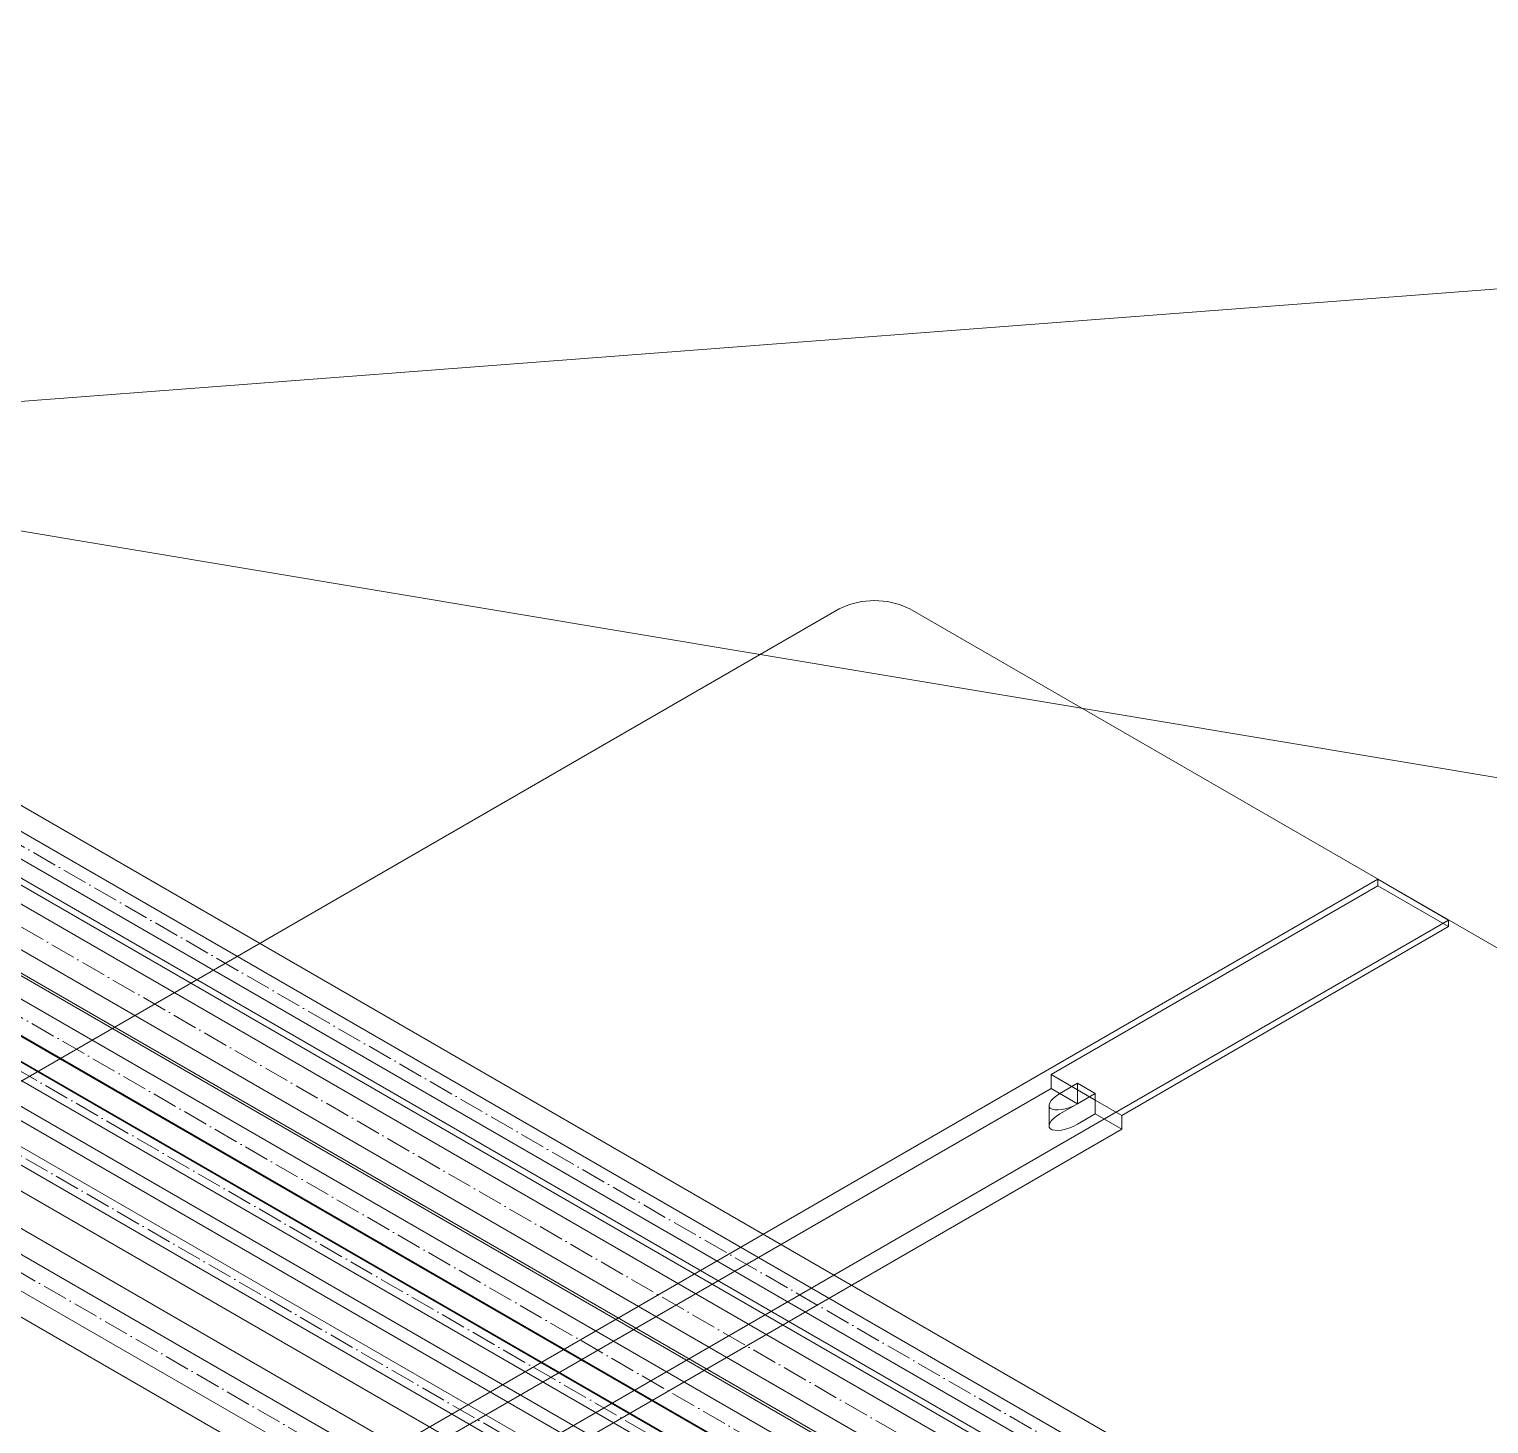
# Model space of a CAD drawing. Header units: millimetres. Extents: x -88595 to 880822, y -1054509 to -148035.
# Drawn here: x 416629 to 417213, y -311006 to -310448 of the extents above; entities that cross this region are included whole.
import ezdxf

# ---------------------------------------------------------------- set-up
doc = ezdxf.new("R2010")
doc.units = ezdxf.units.MM
doc.linetypes.add('$12$ADSK_Осевая', pattern=[14, 10, -2, 0, -2])
for name, color, linetype, lineweight in [('Изоляция', 7, 'Continuous', 18), ('Марки', 7, 'Continuous', 20), ('Оборудование', 7, 'Continuous', 18), ('Трубопровод', 7, 'Continuous', 18)]:
    doc.layers.add(name, color=color, linetype=linetype, lineweight=lineweight)

# ---------------------------------------------------------------- blocks, each defined once
blk = doc.blocks.new('$0$ADSK_Наружный блок кондиционера сплит-системы1 - AV08IMVEVA-V55-В_ОВ3_4')
at = {"layer": 'Оборудование'}
for p, q in [((-17376.94, 11952.38), (-16874.89, 12242.24)), ((-16846.61, 12242.24), (-16181.93, 11858.48)), ((-17189.55, 11827.86), (-16659.22, 12134.05)), ((-16659.22, 12134.05), (-16659.22, 12131.44)), ((-16630.94, 12117.72), (-16659.22, 12134.05)), ((-16659.22, 12131.44), (-16790.04, 12055.91)), ((-16630.94, 12115.11), (-16659.22, 12131.44)), ((-16630.94, 12117.72), (-17161.27, 11811.53)), ((-16630.94, 12115.11), (-16630.94, 12117.72)), ((-16761.75, 12039.58), (-16630.94, 12115.11)), ((-16790.04, 12055.91), (-16790.04, 12050.36)), ((-16779.43, 12049.79), (-16790.04, 12055.91)), ((-16786.5, 12048.32), (-16779.43, 12052.4)), ((-16779.43, 12052.4), (-16772.36, 12048.32)), ((-16779.43, 12052.4), (-16779.43, 12049.79)), ((-16790.04, 12050.36), (-17058.74, 11895.22)), ((-16790.04, 12050.36), (-16779.43, 12044.24)), ((-16772.36, 12045.71), (-16779.43, 12049.79)), ((-16779.43, 12049.79), (-16779.43, 12044.24)), ((-16772.36, 12048.32), (-16779.43, 12044.24)), ((-16772.36, 12045.71), (-16772.36, 12048.32)), ((-16790.87, 12043.54), (-16790.87, 12035.37)), ((-16779.43, 12044.24), (-16786.5, 12040.15)), ((-16779.43, 12036.07), (-16772.36, 12040.15)), ((-16772.36, 12040.15), (-16772.36, 12045.71)), ((-16761.75, 12039.58), (-16772.36, 12045.71)), ((-16772.36, 12040.15), (-16761.75, 12034.03)), ((-16761.75, 12034.03), (-16761.75, 12039.58)), ((-17030.45, 11878.89), (-16761.75, 12034.03))]:
    blk.add_line(p, q, dxfattribs=at)
for points in [[(-16874.89, 12242.24, 0), (-16870.75, 12244.07, 0), (-16865.92, 12245.22, 0), (-16860.75, 12245.62, 0), (-16855.57, 12245.22, 0), (-16850.75, 12244.07, 0), (-16846.61, 12242.24, 0)], [(-16779.43, 12044.24, 0), (-16780.98, 12043.43, 0), (-16782.61, 12042.75, 0), (-16784.26, 12042.23, 0), (-16785.86, 12041.88, 0), (-16787.32, 12041.72, 0), (-16788.6, 12041.76, 0), (-16789.63, 12042, 0), (-16790.37, 12042.43, 0), (-16790.78, 12043.02, 0), (-16790.86, 12043.76, 0), (-16790.59, 12044.61, 0), (-16789.98, 12045.53, 0), (-16789.07, 12046.48, 0), (-16787.89, 12047.42, 0), (-16786.5, 12048.32, 0)], [(-16786.5, 12040.15, 0), (-16787.89, 12039.26, 0), (-16789.07, 12038.32, 0), (-16789.98, 12037.36, 0), (-16790.59, 12036.44, 0), (-16790.86, 12035.6, 0), (-16790.78, 12034.86, 0), (-16790.37, 12034.26, 0), (-16789.63, 12033.84, 0), (-16788.6, 12033.6, 0), (-16787.32, 12033.56, 0), (-16785.86, 12033.71, 0), (-16784.26, 12034.06, 0), (-16782.61, 12034.59, 0), (-16780.98, 12035.27, 0), (-16779.43, 12036.07, 0)]]:
    blk.add_polyline3d(points, dxfattribs=at)

msp = doc.modelspace()

# ---------------------------------------------------------------- linework, layer by layer
at = {"layer": 'Изоляция', "color": 190, "true_color": 0x8000ff}
for p, q in [((423847, -315054.17), (414558.03, -309691.18)), ((414545.86, -309712.27), (423834.83, -315075.26)), ((423415.38, -314771.14), (415435.86, -310164.16)), ((415423.69, -310185.25), (423403.21, -314792.22)), ((423901.1, -314959.24), (416369.16, -310610.67)), ((416355.4, -310634.51), (423887.34, -314983.08))]:
    msp.add_line(p, q, dxfattribs=at)
at = {"layer": 'Изоляция', "color": 134, "true_color": 0x00a6a6}
for p, q in [((423829.4, -315087.06), (414530.38, -309718.27)), ((414515.03, -309744.86), (423814.05, -315113.65)), ((423399.26, -314736.49), (415467.45, -310157.05)), ((415452.1, -310183.64), (423383.91, -314763.07)), ((423814.75, -314938.38), (416353.71, -310630.74)), ((416336.77, -310660.08), (423797.81, -314967.72))]:
    msp.add_line(p, q, dxfattribs=at)
at = {"layer": 'Марки'}
for p, q in [((416552.59, -310602.73), (417871.72, -310502.26)), ((416529.15, -310632.87), (417871.72, -310857.24))]:
    msp.add_line(p, q, dxfattribs=at)
at = {"layer": 'Трубопровод', "color": 190, "linetype": '$12$ADSK_Осевая', "true_color": 0x8000ff}
for p, q in [((414551.95, -309701.72), (423840.92, -315064.71)), ((414551.95, -309701.72), (423840.92, -315064.71)), ((423409.29, -314781.68), (415429.78, -310174.7)), ((423409.29, -314781.68), (415429.78, -310174.7)), ((416362.28, -310622.59), (423894.22, -314971.16)), ((416362.28, -310622.59), (423894.22, -314971.16))]:
    msp.add_line(p, q, dxfattribs=at)
at = {"layer": 'Трубопровод', "color": 190, "true_color": 0x8000ff}
for p, q in [((423842.5, -315061.96), (414553.53, -309698.97)), ((414550.36, -309704.47), (423839.33, -315067.46)), ((423410.88, -314778.93), (415431.36, -310171.95)), ((415428.19, -310177.45), (423407.71, -314784.43)), ((423896.6, -314967.04), (416364.66, -310618.47)), ((416359.9, -310626.71), (423891.84, -314975.28))]:
    msp.add_line(p, q, dxfattribs=at)
at = {"layer": 'Трубопровод', "color": 134, "true_color": 0x00a6a6}
for p, q in [((423824.9, -315094.86), (414525.88, -309726.07)), ((414519.53, -309737.07), (423818.55, -315105.86)), ((423394.76, -314744.28), (415462.95, -310164.85)), ((415456.6, -310175.84), (423388.41, -314755.28)), ((423810.25, -314946.17), (416349.21, -310638.53)), ((416341.27, -310652.29), (423802.31, -314959.92))]:
    msp.add_line(p, q, dxfattribs=at)
at = {"layer": 'Трубопровод', "color": 134, "linetype": '$12$ADSK_Осевая', "true_color": 0x00a6a6}
for p, q in [((414522.71, -309731.57), (423821.72, -315100.36)), ((414522.71, -309731.57), (423821.72, -315100.36)), ((423391.59, -314749.78), (415459.78, -310170.34)), ((423391.59, -314749.78), (415459.78, -310170.34)), ((416345.24, -310645.41), (423806.28, -314953.05)), ((416345.24, -310645.41), (423806.28, -314953.05))]:
    msp.add_line(p, q, dxfattribs=at)

# ---------------------------------------------------------------- block references
at = {"layer": 'Оборудование'}
msp.add_blockref('$0$ADSK_Наружный блок кондиционера сплит-системы1 - AV08IMVEVA-V55-В_ОВ3_4', (433828.25, -322922.45), dxfattribs=at)

doc.saveas('drawing.dxf')
